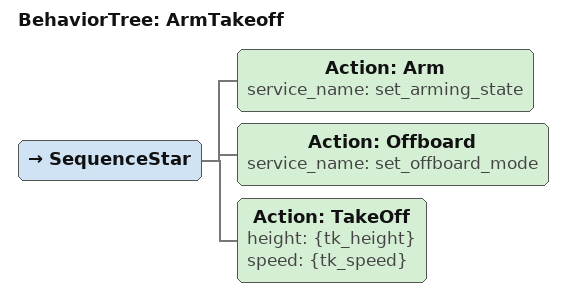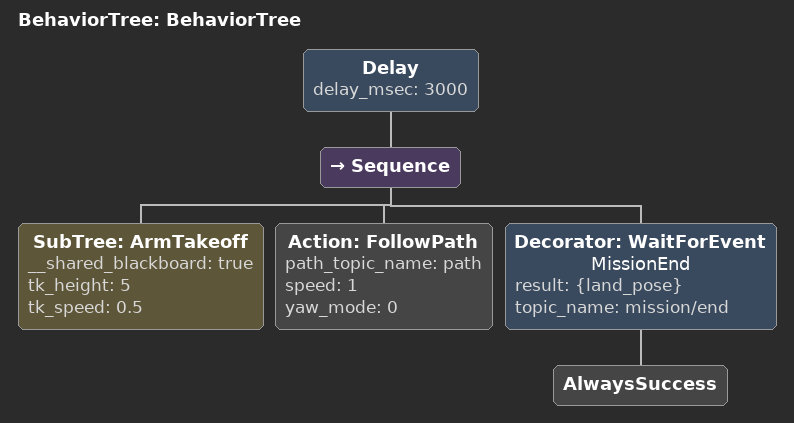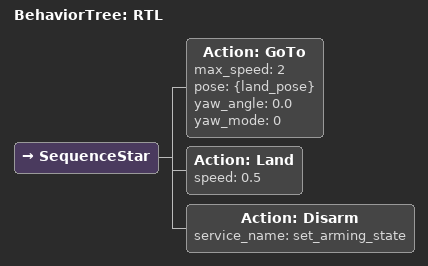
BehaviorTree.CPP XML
<?xml version="1.0"?>
<root main_tree_to_execute="BehaviorTree">
    <BehaviorTree ID="ArmTakeoff">
        <SequenceStar>
            <Action ID="Arm" service_name="set_arming_state"/>
            <Action ID="Offboard" service_name="set_offboard_mode"/>
            <Action ID="TakeOff" height="{tk_height}" speed="{tk_speed}"/>
        </SequenceStar>
    </BehaviorTree>
    <BehaviorTree ID="BehaviorTree">
        <Delay delay_msec="3000">
            <Sequence>
                <SubTree ID="ArmTakeoff" __shared_blackboard="true" tk_height="5" tk_speed="0.5"/>
                <Action ID="FollowPath" path_topic_name="path" speed="1" yaw_mode="0"/>
                <Decorator ID="WaitForEvent" name="MissionEnd" result="{land_pose}" topic_name="mission/end">
                    <AlwaysSuccess/>
                </Decorator>
            </Sequence>
        </Delay>
    </BehaviorTree>
    <BehaviorTree ID="RTL">
        <SequenceStar>
            <Action ID="GoTo" max_speed="2" pose="{land_pose}" yaw_angle="0.0" yaw_mode="0"/>
            <Action ID="Land" speed="0.5"/>
            <Action ID="Disarm" service_name="set_arming_state"/>
        </SequenceStar>
    </BehaviorTree>
</root>
